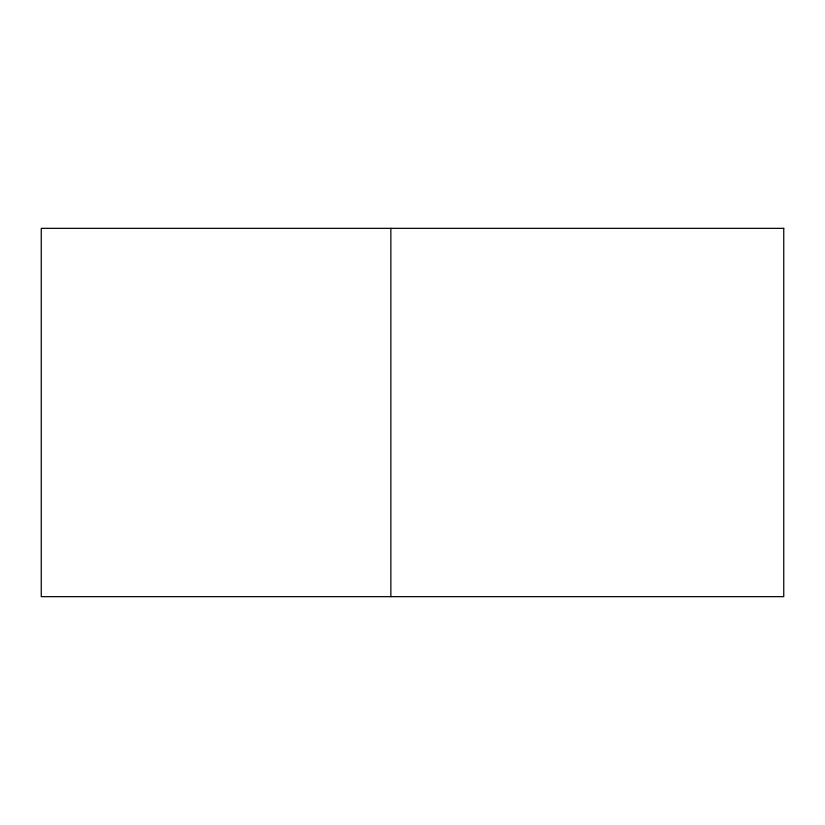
<?xml version="1.0" encoding="UTF-8"?>
<svg xmlns="http://www.w3.org/2000/svg" width="825" height="825" viewBox="0 0 825 825"><rect width="100%" height="100%" fill="white"/><g stroke="black" fill="none" stroke-linecap="round" stroke-linejoin="round"><path stroke-width="1.24" d="M390.864 228.339L390.864 596.661M783.75 228.339L41.25 228.339L41.25 596.661L783.75 596.661L783.75 228.339"/></g></svg>
